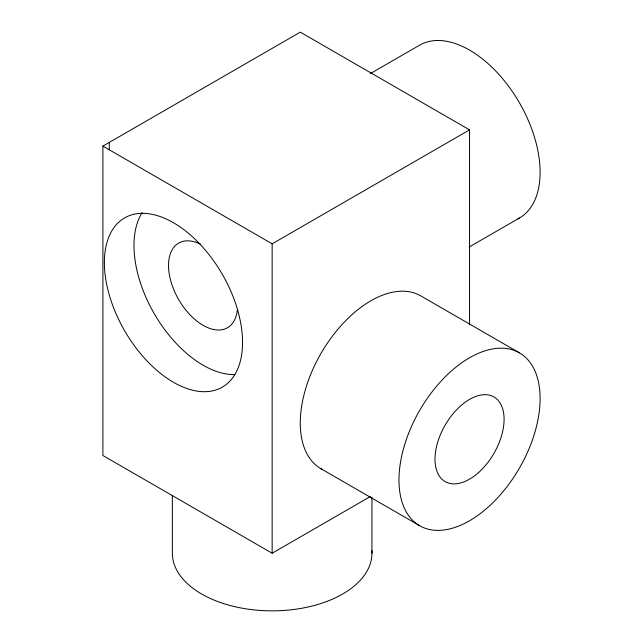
<?xml version="1.0" encoding="UTF-8"?>
<svg xmlns="http://www.w3.org/2000/svg" width="643" height="643" viewBox="0 0 643 643"><rect width="100%" height="100%" fill="white"/><g stroke="black" fill="none" stroke-linecap="round" stroke-linejoin="round"><path stroke-width="0.96" d="M370.408 496.5L272.15 553.229L102.896 455.509L102.896 146.106L300.281 32.15L469.543 129.87L469.543 324.755M370.296 73.648L419.638 45.155A99.794 57.613 60 0 1 520.243 104.182A99.794 57.613 60 0 1 517.792 218.893M102.896 146.106L272.15 243.826L469.543 129.87M469.221 246.992L519.44 218.009M519.44 352.846A99.794 57.613 -60 0 0 401.377 457.535A99.794 57.613 -60 0 0 487.804 507.431A99.794 57.613 -60 0 0 519.44 352.846L420.747 295.868A99.794 57.613 -60 0 0 320.142 354.888A99.794 57.613 -60 0 0 322.593 469.607M320.945 468.715L419.638 525.693M371.951 497.256L371.951 553.237M272.15 243.826L272.15 553.229M172.356 495.255L172.356 553.237A99.794 57.613 0 0 0 274.585 610.834A99.794 57.613 0 0 0 371.831 550.424M109.31 142.408L109.31 149.811M237.42 309.42A48.852 28.204 60 0 1 201.564 324.402A48.852 28.204 60 0 1 168.53 266.178A48.852 28.204 60 0 1 200.367 244.099M234.832 374.604A97.704 56.407 60 0 1 153.846 312.98A97.704 56.407 60 0 1 142.216 212.536M478.48 472.637A48.852 28.204 -60 0 0 493.961 396.964A48.852 28.204 -60 0 0 436.171 448.211A48.852 28.204 -60 0 0 478.48 472.637M104.375 262.633A97.704 56.407 60 0 0 208.002 391.547A97.704 56.407 60 0 0 208.002 253.374A97.704 56.407 60 0 0 104.375 262.633"/></g></svg>
